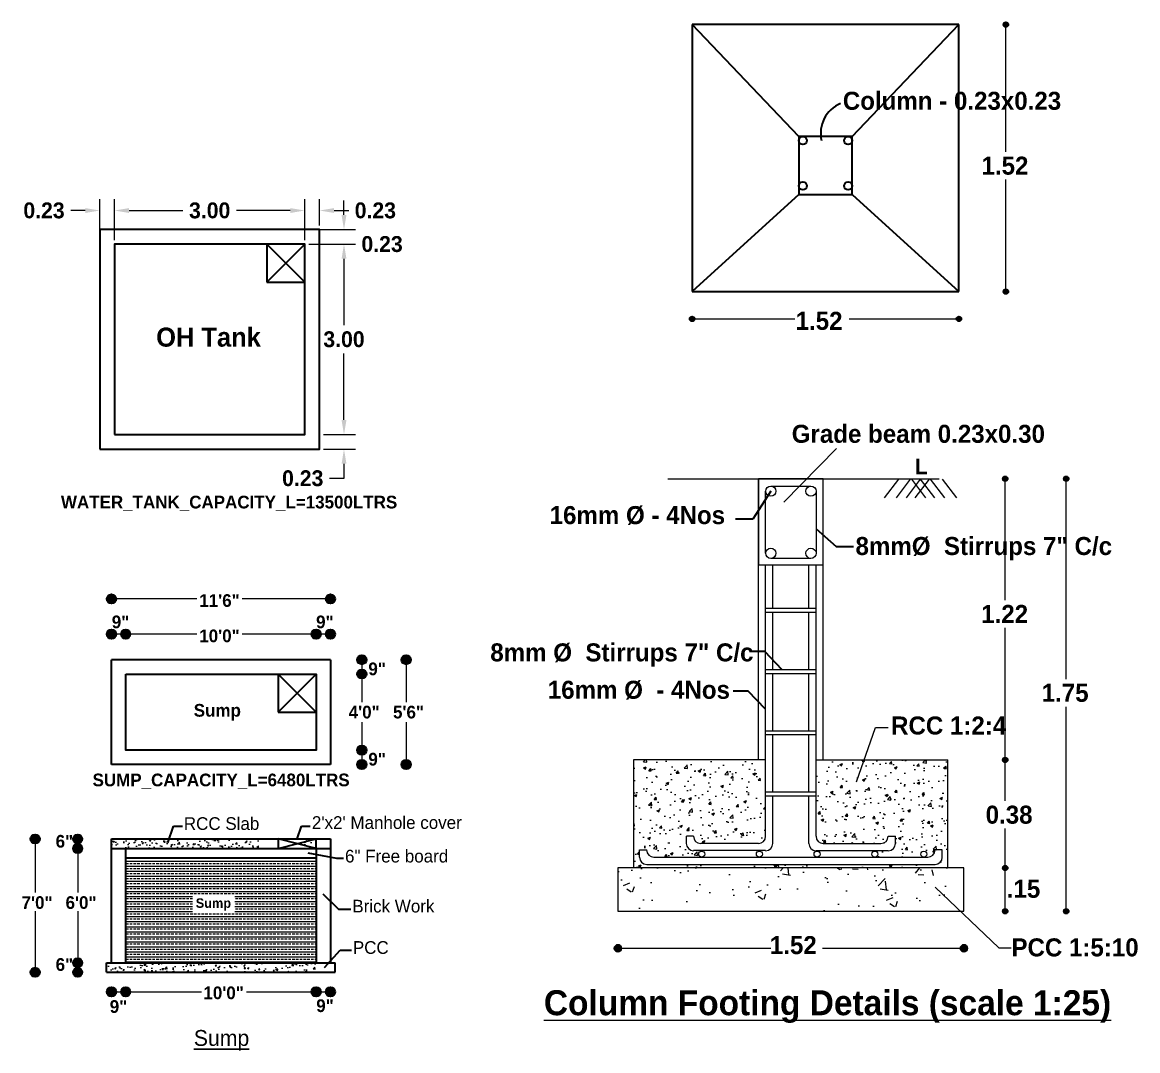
# Model space of a CAD drawing. Header units: metres. Extents: x 596 to 685, y 363 to 505.
# Drawn here: x 646.86 to 664.43, y 363.49 to 379.7 of the extents above; entities that cross this region are included whole.
import ezdxf

# ---------------------------------------------------------------- set-up
doc = ezdxf.new("R2010")
doc.units = ezdxf.units.M
doc.header["$MEASUREMENT"] = 0
doc.layers.add('UG_SUMP', color=194, linetype='Continuous')
doc.layers.add('WATER_TANK_CALCULATION', color=7, linetype='Continuous')
doc.styles.add('century', font='GOTHICB.TTF')
doc.styles.add('century Bold', font='GOTHICB.TTF', dxfattribs={"height": 9})
doc.styles.add('century gho', font='GOTHIC.TTF')
doc.styles.get("Standard").update_dxf_attribs({"font": 'GOTHICB.TTF'})
doc.dimstyles.get("Standard").update_dxf_attribs({"dimtxt": 0.25, "dimasz": 0.23, "dimexe": 0.18, "dimexo": 0.0625, "dimgap": 0.09, "dimtad": 0, "dimtih": 1, "dimtoh": 1, "dimzin": 0, "dimdsep": 46, "dimtxsty": 'century', "dimcen": 0.09, "dimadec": 0, "dimazin": 0, "dimtfac": 1, "dimtofl": 0, "dimtmove": 0, "dimatfit": 3, "dimfxl": 0, "dimtolj": 1, "dimtzin": 0, "dimlwd": 18, "dimlwe": 5, "dimarcsym": 0})
pattern_1 = [(50, (486.64716, 462.76208), (0.22773084, -0.01992386), [0.0238125, -0.2619375]), (355, (486.64716, 462.76208), (-0.04405428, 0.23882106), [0.01905, -0.20955073]), (100.45144, (486.66614, 462.76042), (0.18367656, 0.2188972), [0.0202375, -0.2226128]), (46.1842, (486.64716, 462.82558), (0.3388488, -0.0525529), [0.03571875, -0.39290625]), (96.63556, (486.6754, 462.8212), (0.29675517, 0.30928266), [0.0303563, -0.3339195]), (351.18415, (486.64716, 462.82558), (0.29675517, 0.30928266), [0.02857496, -0.31432466]), (21, (486.67891, 462.8097), (0.18951799, -0.1278315), [0.0238125, -0.2619375]), (326, (486.6789, 462.8097), (0.07725254, 0.23023496), [0.01905, -0.20955]), (71.45144, (486.6947, 462.79905), (0.26677052, 0.10240346), [0.0202375, -0.22261242]), (37.5, (486.64716, 462.762075), (0.003860754, 0.1056938), [0, -0.20701, 0, -0.212725, 0, -0.21034375]), (7.5, (486.64716, 462.76208), (0.08352458, 0.12522572), [0, -0.121285, 0, -0.2022475, 0, -0.08016875]), (327.5, (486.57636, 462.762075), (0.169488244, -0.00716093), [0, -0.079375, 0, -0.24765, 0, -0.3286125]), (317.5, (486.54461, 462.76208), (0.18516148, 0.03178311), [0, -0.1031875, 0, -0.164465, 0, -0.2333625])]

# ---------------------------------------------------------------- blocks, each defined once
blk = doc.blocks.new('*D98')
at = {"color": 0, "lineweight": 5}
for p, q in [((648.082, 376.264), (648.082, 376.912)), ((648.312, 376.264), (648.312, 376.912))]:
    blk.add_line(p, q, dxfattribs=at)
at = {"color": 0, "lineweight": 18}
for p, q in [((647.852, 376.732), (647.622, 376.732)), ((648.542, 376.732), (648.772, 376.732))]:
    blk.add_line(p, q, dxfattribs=at)
at = {"color": 0, "lineweight": 30}
for points in [[(647.852, 376.77), (647.852, 376.693), (648.082, 376.732)], [(648.542, 376.77), (648.542, 376.693), (648.312, 376.732)]]:
    blk.add_solid(points, dxfattribs=at)
at = {"layer": 'Defpoints', "color": 0, "lineweight": 30}
for p in [(648.082, 376.732), (648.082, 376.202), (648.312, 376.202)]:
    blk.add_point(p, dxfattribs=at)
at = {"color": 0, "lineweight": 30, "insert": (647.202, 376.732), "char_height": 0.25, "attachment_point": 5, "style": 'century'}
blk.add_mtext('\\A1;0.23', dxfattribs=at)
blk = doc.blocks.new('*D99')
at = {"color": 0, "lineweight": 5}
for p, q in [((648.312, 376.264), (648.312, 376.912)), ((651.312, 376.264), (651.312, 376.912))]:
    blk.add_line(p, q, dxfattribs=at)
at = {"color": 0, "lineweight": 18}
for p, q in [((648.542, 376.732), (649.391, 376.732)), ((651.082, 376.732), (650.233, 376.732))]:
    blk.add_line(p, q, dxfattribs=at)
at = {"color": 0, "lineweight": 30}
for points in [[(648.542, 376.77), (648.542, 376.693), (648.312, 376.732)], [(651.082, 376.77), (651.082, 376.693), (651.312, 376.732)]]:
    blk.add_solid(points, dxfattribs=at)
at = {"layer": 'Defpoints', "color": 0, "lineweight": 30}
for p in [(651.312, 376.732), (648.312, 376.202), (651.312, 376.202)]:
    blk.add_point(p, dxfattribs=at)
at = {"color": 0, "lineweight": 30, "insert": (649.812, 376.732), "char_height": 0.25, "attachment_point": 5, "style": 'century'}
blk.add_mtext('\\A1;3.00', dxfattribs=at)
blk = doc.blocks.new('*D100')
at = {"color": 0, "lineweight": 5}
for p, q in [((651.312, 376.494), (651.312, 376.912)), ((651.542, 376.494), (651.542, 376.912))]:
    blk.add_line(p, q, dxfattribs=at)
at = {"color": 0, "lineweight": 18}
for p, q in [((651.082, 376.732), (650.852, 376.732)), ((651.772, 376.732), (652.002, 376.732))]:
    blk.add_line(p, q, dxfattribs=at)
at = {"color": 0, "lineweight": 30}
for points in [[(651.082, 376.77), (651.082, 376.693), (651.312, 376.732)], [(651.772, 376.77), (651.772, 376.693), (651.542, 376.732)]]:
    blk.add_solid(points, dxfattribs=at)
at = {"layer": 'Defpoints', "color": 0, "lineweight": 30}
for p in [(651.542, 376.732), (651.312, 376.432), (651.542, 376.432)]:
    blk.add_point(p, dxfattribs=at)
at = {"color": 0, "lineweight": 30, "insert": (652.422, 376.732), "char_height": 0.25, "attachment_point": 5, "style": 'century'}
blk.add_mtext('\\A1;0.23', dxfattribs=at)
blk = doc.blocks.new('*D101')
at = {"color": 0, "lineweight": 18}
for p, q in [((651.928, 376.662), (651.928, 376.892)), ((651.928, 375.972), (651.928, 375.742))]:
    blk.add_line(p, q, dxfattribs=at)
at = {"color": 0, "lineweight": 5}
for p, q in [((651.374, 376.432), (652.108, 376.432)), ((651.374, 376.202), (652.108, 376.202))]:
    blk.add_line(p, q, dxfattribs=at)
at = {"color": 0, "lineweight": 30}
for points in [[(651.89, 376.662), (651.967, 376.662), (651.928, 376.432)], [(651.89, 375.972), (651.967, 375.972), (651.928, 376.202)]]:
    blk.add_solid(points, dxfattribs=at)
at = {"layer": 'Defpoints', "color": 0, "lineweight": 30}
for p in [(651.312, 376.432), (651.928, 376.432), (651.312, 376.202)]:
    blk.add_point(p, dxfattribs=at)
at = {"color": 0, "lineweight": 30, "insert": (652.528, 376.202), "char_height": 0.25, "attachment_point": 5, "style": 'century'}
blk.add_mtext('\\A1;0.23', dxfattribs=at)
blk = doc.blocks.new('*D102')
at = {"color": 0, "lineweight": 5}
for p, q in [((651.604, 376.202), (652.108, 376.202)), ((651.604, 373.202), (652.108, 373.202))]:
    blk.add_line(p, q, dxfattribs=at)
at = {"color": 0, "lineweight": 18}
for p, q in [((651.928, 375.972), (651.928, 374.923)), ((651.928, 373.432), (651.928, 374.48))]:
    blk.add_line(p, q, dxfattribs=at)
at = {"color": 0, "lineweight": 30}
for points in [[(651.89, 375.972), (651.967, 375.972), (651.928, 376.202)], [(651.89, 373.432), (651.967, 373.432), (651.928, 373.202)]]:
    blk.add_solid(points, dxfattribs=at)
at = {"layer": 'Defpoints', "color": 0, "lineweight": 30}
for p in [(651.542, 376.202), (651.542, 373.202), (651.928, 373.202)]:
    blk.add_point(p, dxfattribs=at)
at = {"color": 0, "lineweight": 30, "insert": (651.928, 374.702), "char_height": 0.25, "attachment_point": 5, "style": 'century'}
blk.add_mtext('\\A1;3.00', dxfattribs=at)
blk = doc.blocks.new('*D103')
at = {"color": 0, "lineweight": 18}
for p, q in [((651.928, 373.432), (651.928, 373.662)), ((651.928, 372.742), (651.928, 372.512)), ((651.928, 372.512), (651.698, 372.512))]:
    blk.add_line(p, q, dxfattribs=at)
at = {"color": 0, "lineweight": 5}
for p, q in [((651.604, 373.202), (652.108, 373.202)), ((651.604, 372.972), (652.108, 372.972))]:
    blk.add_line(p, q, dxfattribs=at)
at = {"color": 0, "lineweight": 30}
for points in [[(651.89, 373.432), (651.967, 373.432), (651.928, 373.202)], [(651.89, 372.742), (651.967, 372.742), (651.928, 372.972)]]:
    blk.add_solid(points, dxfattribs=at)
at = {"layer": 'Defpoints', "color": 0, "lineweight": 30}
for p in [(651.542, 373.202), (651.542, 372.972), (651.928, 372.972)]:
    blk.add_point(p, dxfattribs=at)
at = {"color": 0, "lineweight": 30, "insert": (651.278, 372.512), "char_height": 0.25, "attachment_point": 5, "style": 'century'}
blk.add_mtext('\\A1;0.23', dxfattribs=at)

msp = doc.modelspace()

# ---------------------------------------------------------------- hatches: boundary and pattern name
at = {"lineweight": 30}
for points in [[(662.393, 379.661, 1), (662.319, 379.661, 1)], [(662.393, 375.454, 1), (662.319, 375.454, 1)], [(657.447, 375.025, 1), (657.374, 375.025, 1)], [(661.654, 375.025, 1), (661.58, 375.025, 1)], [(662.382, 372.506, 1), (662.308, 372.506, 1)], [(663.344, 372.506, 1), (663.27, 372.506, 1)], [(648.264, 370.539, -1), (648.264, 370.685, -1)], [(651.714, 370.539, -1), (651.714, 370.685, -1)], [(648.264, 369.983, -1), (648.264, 370.128, -1)], [(648.489, 369.983, -1), (648.489, 370.128, -1)], [(651.489, 369.983, -1), (651.489, 370.128, -1)], [(651.714, 369.983, -1), (651.714, 370.128, -1)], [(652.282, 369.654, -1), (652.137, 369.654, -1)], [(652.98, 369.654, -1), (652.835, 369.654, -1)], [(652.282, 369.429, -1), (652.137, 369.429, -1)], [(652.282, 368.229, -1), (652.137, 368.229, -1)], [(652.282, 368.004, -1), (652.137, 368.004, -1)], [(652.98, 368.004, -1), (652.835, 368.004, -1)], [(662.382, 368.076, 1), (662.308, 368.076, 1)], [(647.062, 366.757, -1), (647.062, 366.903, -1)], [(647.733, 366.757, -1), (647.733, 366.903, -1)], [(647.733, 366.607, -1), (647.733, 366.753, -1)], [(662.382, 366.373, 1), (662.308, 366.373, 1)], [(662.382, 365.691, 1), (662.308, 365.691, 1)], [(663.344, 365.691, 1), (663.27, 365.691, 1)], [(647.062, 364.657, -1), (647.062, 364.803, -1)], [(647.733, 364.807, -1), (647.733, 364.953, -1)], [(647.733, 364.657, -1), (647.733, 364.803, -1)], [(648.264, 364.348, -1), (648.264, 364.493, -1)], [(648.489, 364.348, -1), (648.489, 364.493, -1)], [(651.489, 364.348, -1), (651.489, 364.493, -1)], [(651.714, 364.348, -1), (651.714, 364.493, -1)]]:
    msp.add_hatch(color=256, dxfattribs=at).paths.add_polyline_path(points)
at = {"lineweight": 9}
h = msp.add_hatch(dxfattribs=at)
h.set_pattern_fill('AR-CONC', color=256, scale=0.06)
h.set_pattern_definition([(50, (912.1292, -341.80017), (0.43035611, -0.03765128), [0.045, -0.495]), (355, (912.1292, -341.80017), (-0.0832508, 0.45131528), [0.036, -0.396]), (100.451444, (912.16506, -341.8033), (0.3471053, 0.413664), [0.03824412, -0.42068527]), (46.1842, (912.1292, -341.68017), (0.6403448, -0.09931157), [0.0675, -0.7425]), (96.63564, (912.18256, -341.68844), (0.56079717, 0.58447116), [0.0573662, -0.63102826]), (351.18416, (912.1292, -341.6802), (0.56079717, 0.58447116), [0.054, -0.594]), (21, (912.1892, -341.71017), (0.35814423, -0.24157133), [0.045, -0.495]), (326, (912.1892, -341.71017), (0.1459892, 0.43509003), [0.036, -0.396]), (71.451445, (912.21905, -341.7303), (0.50413343, 0.1935187), [0.03824411, -0.42068527]), (37.5, (912.1292, -341.80017), (0.007295913, 0.199736312), [0, -0.3912, 0, -0.402, 0, -0.3975]), (7.5, (912.1292, -341.80017), (0.15784172, 0.23664703), [0, -0.2292, 0, -0.3822, 0, -0.1515]), (327.5, (911.9954, -341.80017), (0.32029346, -0.013532923), [0, -0.15, 0, -0.468, 0, -0.621]), (317.5, (911.9354, -341.80017), (0.3499117, 0.06006299), [0, -0.195, 0, -0.3108, 0, -0.441])])
h.paths.add_polyline_path([(657.435, 366.873, 0.414214), (657.549, 366.759), (658.457, 366.759, 0.414214), (658.571, 366.873), (658.571, 368.076), (656.488, 368.076), (656.488, 366.373), (661.441, 366.373), (661.441, 368.076), (659.366, 368.076), (659.366, 366.873, 0.414214), (659.479, 366.759), (660.388, 366.759, 0.414214), (660.502, 366.873), (660.615, 366.873), (660.615, 366.759, -0.414214), (660.502, 366.646), (660.291, 366.639, -0.414214), (660.339, 366.591, -0.414214), (660.291, 366.543), (661.063, 366.543, -0.414214), (661.015, 366.591, -1), (661.111, 366.591, -0.414214), (661.063, 366.543), (661.126, 366.543, 0.414214), (661.24, 366.657), (661.353, 366.657), (661.353, 366.543, -0.414214), (661.24, 366.429), (656.697, 366.429, -0.414214), (656.583, 366.543), (656.583, 366.657), (656.697, 366.657, 0.414214), (656.81, 366.543), (657.565, 366.543, -0.414214), (657.517, 366.591, -0.414214), (657.565, 366.639), (657.435, 366.646, -0.414214), (657.322, 366.759), (657.322, 366.873)])
at = {"lineweight": 15}
h = msp.add_hatch(dxfattribs=at)
h.set_pattern_fill('AR-CONC', color=256, scale=0.00125)
h.set_pattern_definition(pattern_1)
h.paths.add_polyline_path([(650.589, 366.68), (650.589, 366.83), (648.264, 366.83), (648.264, 366.68)])
h.paths.add_polyline_path([(651.189, 366.83), (651.189, 366.68), (651.414, 366.68), (651.414, 366.83)])
at = {"lineweight": 9}
h = msp.add_hatch(dxfattribs=at)
h.set_pattern_fill('ANSI33', color=256, scale=0.0125, angle=135)
h.set_pattern_definition([(180, (486.64716, 462.762075), (0, -0.079375), []), (180, (486.60747, 462.80176), (0, -0.079375), [0.0396875, -0.01984375])])
h.paths.add_polyline_path([(651.489, 366.53), (648.489, 366.53), (648.489, 364.88), (651.489, 364.88)])
h.paths.add_polyline_path([(649.543, 365.656), (650.209, 365.656), (650.209, 365.948), (649.543, 365.948)], flags=16)
at = {"lineweight": 20}
h = msp.add_hatch(dxfattribs=at)
h.set_pattern_fill('AR-CONC', color=256, scale=0.005679, style=0)
h.set_pattern_definition([(50, (-2286.5162, -19638.0889), (1.03457257, -0.090513328), [0.108179286, -1.18997215]), (355, (-2286.5162, -19638.0889), (-0.20013353, 1.08495387), [0.08654343, -0.95197772]), (100.451, (-2286.43, -19638.0965), (0.83444278, 0.994435606), [0.091938197, -1.01132016]), (46.1842, (-2286.5162, -19637.8004), (1.53937728, -0.23874588), [0.16226893, -1.78495822]), (96.6356, (-2286.388, -19637.8203), (1.34814806, 1.40505617), [0.1379073, -1.51698024]), (351.184, (-2286.5162, -19637.8004), (1.34815017, 1.40505368), [0.12981514, -1.42796658]), (21, (-2286.372, -19637.8726), (0.860975825, -0.580735475), [0.108179286, -1.18997215]), (326, (-2286.372, -19637.8726), (0.350955344, 1.0459487), [0.08654343, -0.95197772]), (71.4514, (-2286.3002, -19637.921), (1.2119288, 0.46521555), [0.091938197, -1.01132016]), (37.5, (-2286.51624, -19638.08893), (0.0175392596, 0.4801629264), [0, -0.940438595, 0, -0.966401623, 0, -0.955583695]), (7.5, (-2286.51624, -19638.0889), (0.379448997, 0.5688957), [0, -0.550993164, 0, -0.918802737, 0, -0.364203597]), (327.5, (-2286.8379, -19638.08893), (0.769978677, -0.032531834), [0, -0.36059762, 0, -1.125064576, 0, -1.49287415]), (317.5, (-2286.9821, -19638.0889), (0.84118158, 0.144389483), [0, -0.468776907, 0, -0.74715827, 0, -1.060157005])])
h.paths.add_polyline_path([(661.694, 365.691), (661.694, 366.373), (656.243, 366.373), (656.243, 365.691)])
for points in [[(656.299, 365.108, 1), (656.186, 365.108, 1)], [(661.751, 365.108, 1), (661.638, 365.108, 1)]]:
    msp.add_hatch(color=256).paths.add_polyline_path(points)
at = {"lineweight": 15}
h = msp.add_hatch(dxfattribs=at)
h.set_pattern_fill('AR-CONC', color=256, scale=0.00125)
h.set_pattern_definition(pattern_1)
h.paths.add_polyline_path([(648.189, 364.88), (648.189, 364.73), (651.489, 364.73), (651.489, 364.88)])

# ---------------------------------------------------------------- linework, layer by layer
at = {"lineweight": 30}
for p, q in [((657.411, 379.661), (657.411, 375.454)), ((659.093, 377.897), (657.411, 379.661)), ((661.617, 379.661), (657.411, 379.661)), ((659.934, 377.897), (661.617, 379.661)), ((661.617, 375.454), (661.617, 379.661)), ((661.617, 375.454), (661.617, 379.661)), ((659.093, 376.982), (657.411, 375.454)), ((659.934, 376.982), (661.617, 375.454)), ((650.712, 376.202), (650.712, 375.602)), ((650.712, 375.602), (651.312, 376.202)), ((650.712, 376.202), (651.312, 375.602)), ((650.712, 375.602), (651.312, 375.602)), ((657.411, 375.454), (661.617, 375.454)), ((658.652, 372.31), (658.368, 371.867)), ((658.368, 371.867), (658.094, 371.867)), ((659.366, 371.717), (659.684, 371.438)), ((659.684, 371.438), (659.953, 371.438)), ((658.557, 369.782), (658.319, 369.782)), ((658.829, 369.496), (658.557, 369.782)), ((648.264, 368.004), (648.264, 369.654)), ((651.714, 369.654), (648.264, 369.654)), ((651.714, 369.654), (651.714, 368.004)), ((648.489, 369.429), (651.489, 369.429)), ((648.489, 368.229), (648.489, 369.429)), ((650.889, 369.429), (650.889, 368.829)), ((650.889, 368.829), (651.489, 369.429)), ((650.889, 369.429), (651.489, 368.829)), ((651.489, 369.429), (651.489, 368.229)), ((658.298, 369.16), (658.06, 369.16)), ((658.571, 368.875), (658.298, 369.16)), ((650.889, 368.829), (651.489, 368.829)), ((651.489, 368.229), (648.489, 368.229)), ((651.714, 368.004), (648.264, 368.004)), ((649.154, 366.769), (649.243, 367.031)), ((649.243, 367.031), (649.382, 367.031)), ((651.189, 366.83), (651.257, 367.031)), ((651.257, 367.031), (651.396, 367.031)), ((648.264, 364.88), (648.264, 366.83)), ((648.264, 366.83), (651.714, 366.83)), ((650.889, 366.83), (650.889, 366.68)), ((650.889, 366.68), (651.489, 366.83)), ((651.489, 366.68), (650.889, 366.83)), ((651.489, 366.68), (651.489, 366.83)), ((651.714, 366.83), (651.714, 364.88)), ((648.264, 366.68), (651.714, 366.68)), ((648.264, 364.88), (648.264, 366.68)), ((648.489, 364.88), (648.489, 366.68)), ((651.359, 366.611), (651.81, 366.529)), ((651.489, 366.68), (651.489, 364.88)), ((651.489, 366.68), (651.489, 366.605)), ((651.714, 366.68), (651.714, 366.474)), ((651.489, 366.53), (648.489, 366.53)), ((651.81, 366.529), (651.921, 366.529)), ((651.597, 365.968), (651.84, 365.726)), ((651.84, 365.726), (652.035, 365.726)), ((651.62, 364.805), (651.866, 365.078)), ((651.866, 365.078), (652.046, 365.078)), ((648.189, 364.88), (651.789, 364.88)), ((648.189, 364.73), (648.189, 364.88)), ((651.789, 364.73), (651.789, 364.88)), ((648.189, 364.73), (651.789, 364.73))]:
    msp.add_line(p, q, dxfattribs=at)
at = {"lineweight": 13}
for p, q in [((662.356, 377.654), (662.356, 379.697)), ((662.356, 375.454), (662.356, 377.219)), ((657.411, 375.025), (659.029, 375.025)), ((659.889, 375.025), (661.617, 375.025)), ((663.307, 369.348), (663.307, 372.506)), ((663.307, 365.691), (663.307, 368.913))]:
    msp.add_line(p, q, dxfattribs=at)
at = {"lineweight": 20}
for p, q in [((658.857, 372.136), (659.687, 372.983)), ((657.032, 372.506), (661.305, 372.506)), ((658.457, 368.076), (658.457, 372.506)), ((658.457, 372.499), (658.457, 372.506)), ((659.479, 372.506), (658.457, 372.506)), ((658.457, 372.506), (658.457, 371.149)), ((658.457, 372.506), (658.457, 371.143)), ((658.652, 372.391), (659.285, 372.391)), ((659.479, 368.076), (659.479, 372.506)), ((659.479, 372.499), (659.479, 372.506)), ((659.479, 371.143), (659.479, 372.506)), ((660.662, 372.499), (660.438, 372.204)), ((660.85, 372.499), (660.625, 372.204)), ((661.007, 372.499), (660.783, 372.204)), ((660.867, 372.499), (661.091, 372.204)), ((661.148, 372.499), (660.923, 372.204)), ((661.007, 372.499), (661.231, 372.204)), ((661.165, 372.499), (661.389, 372.204)), ((661.352, 372.499), (661.576, 372.204)), ((658.571, 371.331), (658.571, 372.31)), ((659.366, 372.31), (659.366, 371.331)), ((659.479, 371.143), (658.457, 371.143)), ((658.571, 366.873), (658.571, 371.15)), ((658.571, 371.149), (658.571, 371.15)), ((659.285, 371.251), (658.652, 371.251)), ((658.684, 370.461), (658.684, 371.143)), ((659.252, 370.461), (659.252, 371.143)), ((659.366, 371.15), (659.366, 371.149)), ((659.366, 366.873), (659.366, 371.143)), ((659.366, 370.461), (658.571, 370.461)), ((658.571, 370.405), (659.366, 370.405)), ((658.684, 369.496), (658.684, 370.405)), ((659.252, 369.496), (659.252, 370.405)), ((659.366, 369.496), (658.571, 369.496)), ((658.571, 369.439), (659.366, 369.439)), ((658.684, 368.531), (658.684, 369.439)), ((659.252, 368.531), (659.252, 369.439)), ((659.366, 368.531), (658.571, 368.531)), ((660, 367.728), (660.301, 368.585)), ((660.301, 368.585), (660.502, 368.585)), ((658.571, 368.474), (659.366, 368.474)), ((658.684, 367.565), (658.684, 368.474)), ((658.684, 368.133), (658.684, 368.474)), ((659.252, 367.565), (659.252, 368.474)), ((659.252, 368.133), (659.252, 368.474)), ((656.488, 368.076), (656.488, 366.373)), ((658.571, 368.076), (656.488, 368.076)), ((659.366, 368.076), (661.441, 368.076)), ((661.441, 366.373), (661.441, 368.076)), ((659.366, 367.565), (658.571, 367.565)), ((658.571, 367.508), (659.366, 367.508)), ((658.684, 366.759), (658.684, 367.508)), ((658.684, 367.168), (658.684, 367.508)), ((659.252, 366.759), (659.252, 367.508)), ((659.252, 367.168), (659.252, 367.508)), ((657.322, 366.759), (657.322, 366.873)), ((657.435, 366.873), (657.322, 366.873)), ((657.435, 366.873), (657.435, 366.873)), ((658.457, 366.759), (657.549, 366.759)), ((659.479, 366.759), (660.388, 366.759)), ((660.502, 366.873), (660.502, 366.873)), ((660.502, 366.873), (660.615, 366.873)), ((660.615, 366.759), (660.615, 366.873)), ((656.583, 366.543), (656.583, 366.657)), ((656.583, 366.657), (656.697, 366.657)), ((656.697, 366.657), (656.697, 366.657)), ((658.571, 366.646), (657.435, 366.646)), ((659.366, 366.646), (660.502, 366.646)), ((661.24, 366.657), (661.24, 366.657)), ((661.353, 366.657), (661.24, 366.657)), ((661.353, 366.543), (661.353, 366.657)), ((656.697, 366.429), (661.24, 366.429)), ((656.81, 366.543), (661.126, 366.543)), ((661.694, 366.373), (656.243, 366.373)), ((656.243, 366.373), (656.243, 365.691)), ((661.694, 365.691), (661.694, 366.373)), ((661.24, 366.071), (662.245, 365.115)), ((656.243, 365.691), (661.694, 365.691)), ((662.245, 365.115), (662.437, 365.115))]:
    msp.add_line(p, q, dxfattribs=at)
at = {"lineweight": 9}
for p, q in [((662.345, 370.592), (662.345, 372.506)), ((662.345, 367.429), (662.345, 370.157)), ((662.345, 365.691), (662.345, 366.994)), ((656.243, 365.108), (658.654, 365.108)), ((659.468, 365.108), (661.694, 365.108))]:
    msp.add_line(p, q, dxfattribs=at)
at = {"lineweight": 5}
for p, q in [((649.612, 370.612), (648.264, 370.612)), ((651.714, 370.612), (650.326, 370.612)), ((649.612, 370.056), (648.264, 370.056)), ((651.714, 370.056), (650.326, 370.056)), ((652.209, 369.654), (652.209, 368.987)), ((652.907, 369.654), (652.907, 368.987)), ((652.209, 368.672), (652.209, 368.004)), ((652.907, 368.672), (652.907, 368.004))]:
    msp.add_line(p, q, dxfattribs=at)
at = {"lineweight": 15}
for p, q in [((647.062, 366.83), (647.062, 365.986)), ((647.733, 366.83), (647.733, 365.986)), ((647.062, 365.692), (647.062, 364.73)), ((647.733, 365.692), (647.733, 364.73)), ((648.264, 364.421), (649.685, 364.421)), ((650.391, 364.421), (651.714, 364.421))]:
    msp.add_line(p, q, dxfattribs=at)
at = {"lineweight": 30}
for points in [[(659.093, 376.982), (659.934, 376.982), (659.934, 377.897), (659.093, 377.897)], [(648.082, 372.972), (651.542, 372.972), (651.542, 376.432), (648.082, 376.432)]]:
    msp.add_lwpolyline(points, close=True, dxfattribs=at)
for centre, radius in [((662.356, 379.661), 0.0368), ((659.157, 377.834), 0.0638), ((659.871, 377.834), 0.0638), ((659.157, 377.12), 0.0638), ((659.871, 377.12), 0.0638), ((662.356, 375.454), 0.0368), ((657.411, 375.025), 0.0368), ((661.617, 375.025), 0.0368), ((662.345, 372.506), 0.0368), ((663.307, 372.506), 0.0368), ((648.264, 370.612), 0.0727), ((651.714, 370.612), 0.0727), ((648.264, 370.056), 0.0727), ((648.489, 370.056), 0.0727), ((651.489, 370.056), 0.0727), ((651.714, 370.056), 0.0727), ((652.209, 369.654), 0.0727), ((652.907, 369.654), 0.0727), ((652.209, 369.429), 0.0727), ((652.209, 368.229), 0.0727), ((652.209, 368.004), 0.0727), ((652.907, 368.004), 0.0727), ((662.345, 368.076), 0.0368), ((647.062, 366.83), 0.0727), ((647.733, 366.83), 0.0727), ((647.733, 366.68), 0.0727), ((662.345, 366.373), 0.0368), ((662.345, 365.691), 0.0368), ((663.307, 365.691), 0.0368), ((647.062, 364.73), 0.0727), ((647.733, 364.88), 0.0727), ((647.733, 364.73), 0.0727), ((648.264, 364.421), 0.0727), ((648.489, 364.421), 0.0727), ((651.489, 364.421), 0.0727), ((651.714, 364.421), 0.0727)]:
    msp.add_circle(centre, radius, dxfattribs=at)
at = {"lineweight": 20}
for centre, radius in [((658.652, 372.31), 0.0806), ((659.285, 372.31), 0.0806), ((658.652, 371.331), 0.0806), ((659.285, 371.331), 0.0806), ((657.565, 366.591), 0.048), ((658.473, 366.591), 0.048), ((659.382, 366.591), 0.048), ((660.291, 366.591), 0.048), ((661.063, 366.591), 0.048)]:
    msp.add_circle(centre, radius, dxfattribs=at)
for centre in [(656.243, 365.108), (661.694, 365.108)]:
    msp.add_circle(centre, 0.0566)
at = {"lineweight": 30}
msp.add_arc((659.946, 377.949), 0.508, 112.5925, 193.0453, dxfattribs=at)
at = {"lineweight": 20}
for centre, start, end in [((657.435, 366.759), 180, 270), ((657.549, 366.873), 180, 270), ((658.457, 366.873), 270, 0), ((658.571, 366.759), 270, 0), ((659.366, 366.759), 180, 270), ((659.479, 366.873), 180, 270), ((660.388, 366.873), 270, 0), ((660.502, 366.759), 270, 0), ((656.81, 366.657), 180, 270), ((661.126, 366.657), 270, 0), ((656.697, 366.543), 180, 270), ((661.24, 366.543), 270, 0)]:
    msp.add_arc(centre, 0.114, start, end, dxfattribs=at)
at = {"layer": 'UG_SUMP', "lineweight": 30}
msp.add_lwpolyline([(648.489, 369.429), (651.489, 369.429), (651.489, 368.229), (648.489, 368.229)], close=True, dxfattribs=at)
at = {"layer": 'WATER_TANK_CALCULATION', "color": 2, "lineweight": 30}
msp.add_lwpolyline([(648.312, 373.202), (651.312, 373.202), (651.312, 376.202), (648.312, 376.202)], close=True, dxfattribs=at)

# ---------------------------------------------------------------- texts
at = {"lineweight": 13}
for s, height, p in [('Column - 0.23x0.23', 0.28394, (659.787, 378.319)), ('1.52', 0.2839, (661.972, 377.297)), ('1.52', 0.2839, (659.043, 374.852)), ('Grade beam 0.23x0.30', 0.28394, (658.982, 373.072)), ('16mm Ø - 4Nos', 0.28394, (655.168, 371.791)), ('8mmØ  Stirrups 7" C/c', 0.28394, (659.987, 371.304)), ('1.22', 0.2839, (661.967, 370.234)), ('8mm Ø  Stirrups 7" C/c', 0.28394, (654.233, 369.628)), ('16mm Ø  - 4Nos', 0.28394, (655.139, 369.039)), ('1.75', 0.2839, (662.92, 368.991)), ('RCC 1:2:4', 0.2839, (660.547, 368.476)), ('0.38', 0.2839, (662.037, 367.071)), ('.15', 0.2839, (662.37, 365.903)), ('PCC 1:5:10', 0.2839, (662.443, 364.98))]:
    msp.add_text(s, height=height, dxfattribs=at).set_placement(p)
at = {"ltscale": 7}
msp.add_text('OH Tank', height=0.3, dxfattribs=at).set_placement((648.969, 374.587))
at = {"lineweight": 20}
msp.add_text('L', height=0.247, dxfattribs=at).set_placement((660.923, 372.575))
for s, height, style, p in [('11\'6"', 0.2, 'century Bold', (649.648, 370.487)), ('9"', 0.2, 'century Bold', (648.27, 370.15)), ('9"', 0.2, 'century Bold', (651.489, 370.15)), ('10\'0"', 0.2, 'century Bold', (649.648, 369.93)), ('9"', 0.2, 'century Bold', (652.312, 369.41)), ('Sump', 0.2, 'century Bold', (649.561, 368.757)), ('4\'0"', 0.2, 'century Bold', (652.002, 368.729)), ('5\'6"', 0.2, 'century Bold', (652.7, 368.729)), ('9"', 0.2, 'century Bold', (652.312, 367.987)), ('RCC Slab', 0.2, 'century gho', (649.405, 366.973)), ("2'x2' Manhole cover", 0.2, 'century gho', (651.422, 366.989)), ('6"', 0.2, 'century Bold', (647.385, 366.694)), ('6" Free board', 0.2, 'century gho', (651.944, 366.46)), ('7\'0"', 0.2, 'century Bold', (646.849, 365.728)), ('6\'0"', 0.2, 'century Bold', (647.541, 365.728)), ('Sump', 0.15, 'century Bold', (649.592, 365.745)), ('Brick Work', 0.2, 'century gho', (652.06, 365.672)), ('PCC ', 0.2, 'century gho', (652.068, 365.02)), ('6"', 0.2, 'century Bold', (647.385, 364.752)), ('10\'0"', 0.2, 'century Bold', (649.713, 364.306)), ('9"', 0.2, 'century Bold', (648.238, 364.09)), ('9"', 0.2, 'century Bold', (651.491, 364.103)), ('%%USump', 0.25, 'century gho', (649.562, 363.57))]:
    msp.add_text(s, height=height, dxfattribs=dict(style=style)).set_placement(p)
msp.add_text('1.52', height=0.2839).set_placement((658.637, 365.016))
at = {"lineweight": 9}
msp.add_text('%%UColumn Footing Details (scale 1:25)', height=0.39435, dxfattribs=at).set_placement((655.077, 364.053))
at = {"layer": 'UG_SUMP', "lineweight": 30, "insert": (647.967, 367.86), "char_height": 0.2, "attachment_point": 1, "style": 'century'}
msp.add_mtext_dynamic_manual_height_columns('SUMP_CAPACITY_L=6480LTRS', width=0.28601, gutter_width=1, heights=[0], dxfattribs=at)
at = {"layer": 'WATER_TANK_CALCULATION', "color": 150, "lineweight": 30, "insert": (647.469, 372.238), "char_height": 0.2, "attachment_point": 1, "style": 'century'}
msp.add_mtext_dynamic_manual_height_columns('WATER_TANK_CAPACITY_L=13500LTRS', width=3.90134, gutter_width=1, heights=[0], dxfattribs=at)

# ---------------------------------------------------------------- dimensions: what is measured, and where the dimension line sits
at = {"lineweight": 30}
for base, p1, p2, picture, middle in [((648.082, 376.732), (648.312, 376.202), (648.082, 376.202), '*D98', (647.202, 376.732)), ((651.312, 376.732), (648.312, 376.202), (651.312, 376.202), '*D99', (649.812, 376.732)), ((651.542, 376.732), (651.312, 376.432), (651.542, 376.432), '*D100', (652.422, 376.732))]:
    dim = msp.add_linear_dim(base=base, p1=p1, p2=p2, dimstyle='Standard', dxfattribs=at)
    dim.commit()
    dim.dimension.update_dxf_attribs({"geometry": picture, "text_midpoint": middle})
dim = msp.add_linear_dim(base=(651.928, 376.432), p1=(651.312, 376.202), p2=(651.312, 376.432), angle=90, dimstyle='Standard', override={"dimjust": 3}, dxfattribs=at)
dim.commit()
dim.dimension.update_dxf_attribs({"geometry": '*D101', "text_midpoint": (652.528, 376.202)})
for base, p1, p2, picture, middle in [((651.928, 373.202), (651.542, 376.202), (651.542, 373.202), '*D102', (651.928, 374.702)), ((651.928, 372.972), (651.542, 373.202), (651.542, 372.972), '*D103', (651.278, 372.512))]:
    dim = msp.add_linear_dim(base=base, p1=p1, p2=p2, angle=90, dimstyle='Standard', dxfattribs=at)
    dim.commit()
    dim.dimension.update_dxf_attribs({"geometry": picture, "text_midpoint": middle})

doc.saveas('drawing.dxf')
